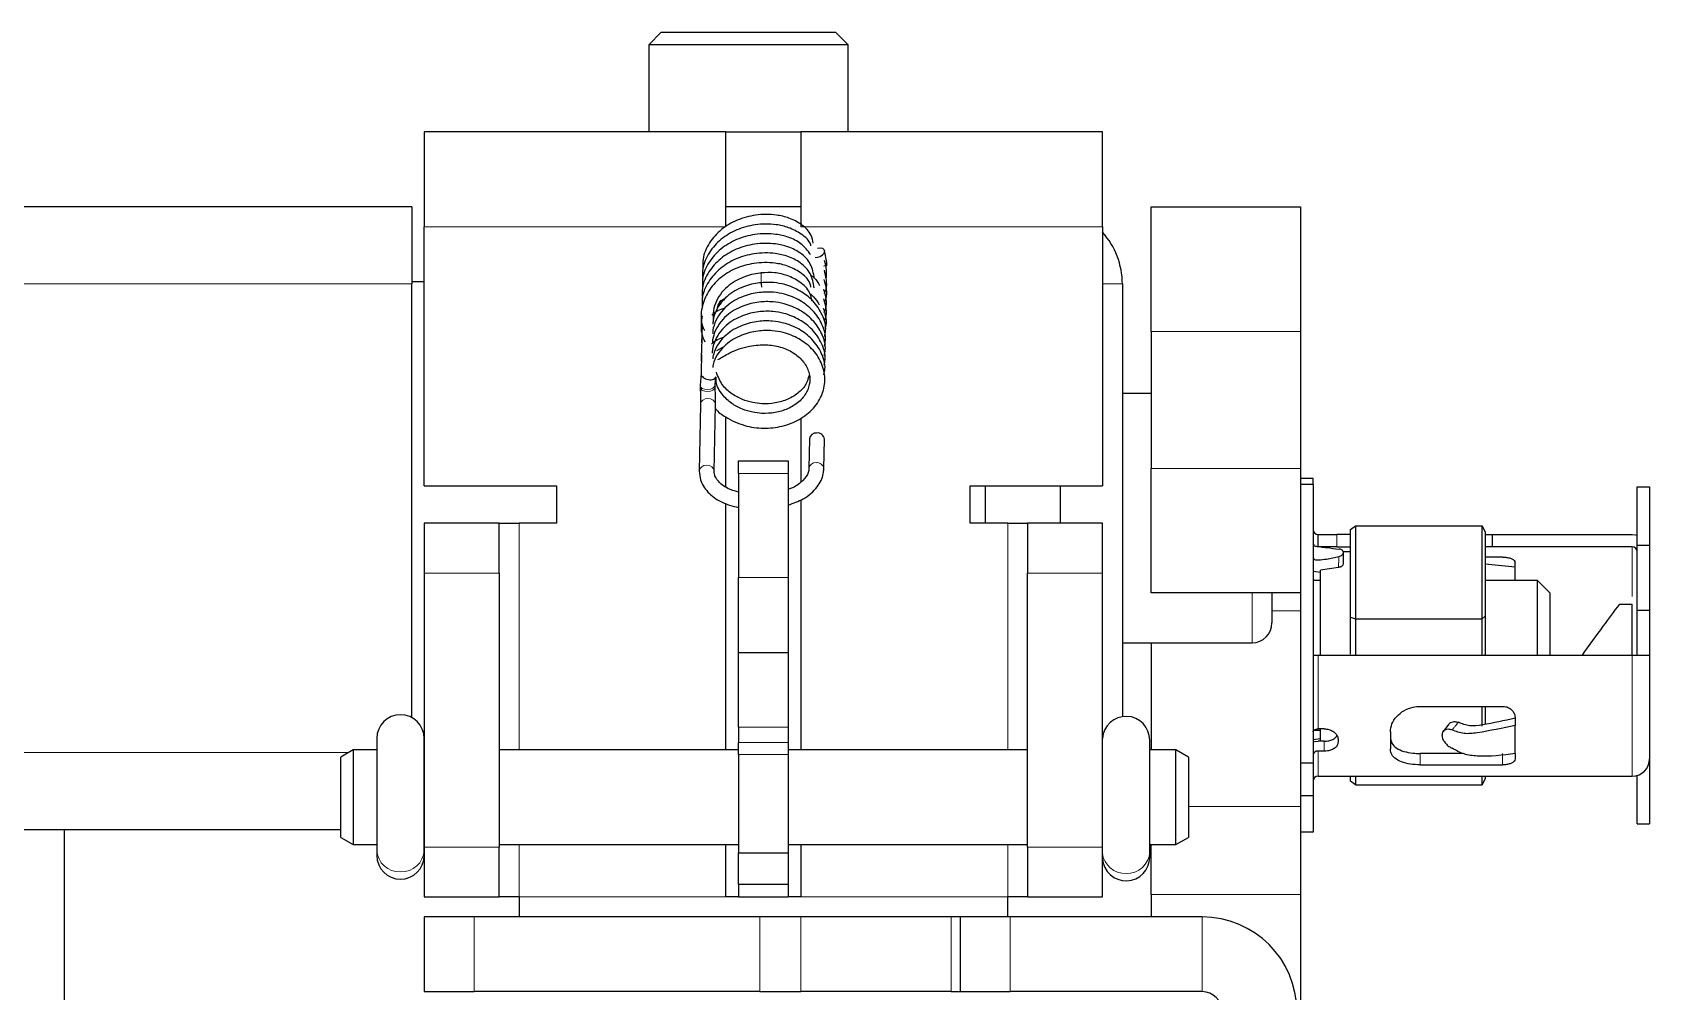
# Model space of a CAD drawing. Header units: millimetres. Extents: x -1039 to 1236, y -456 to 1988.
# Drawn here: x -91.7 to -26.9, y -410 to -371.5 of the extents above; entities that cross this region are included whole.
import ezdxf

# ---------------------------------------------------------------- set-up
doc = ezdxf.new("R2010")
doc.units = ezdxf.units.MM

msp = doc.modelspace()

# ---------------------------------------------------------------- linework, layer by layer
at = {"color": 7, "linetype": 'Continuous', "lineweight": 25}
for p, q in [((-66.519, -371.533), (-67.019, -372.033)), ((-66.519, -371.533), (-62.715, -371.533)), ((-62.715, -371.533), (-59.519, -371.533)), ((-59.019, -372.033), (-59.519, -371.533)), ((-67.019, -372.033), (-67.019, -375.533)), ((-62.672, -372.033), (-67.019, -372.033)), ((-59.019, -372.033), (-62.672, -372.033)), ((-59.019, -375.533), (-59.019, -372.033)), ((-76.019, -375.533), (-76.019, -379.333)), ((-63.919, -375.533), (-76.019, -375.533)), ((-63.919, -379.333), (-63.919, -375.533)), ((-63.919, -375.533), (-60.919, -375.533)), ((-48.819, -375.533), (-60.919, -375.533)), ((-60.919, -375.533), (-60.919, -379.333)), ((-48.819, -379.333), (-48.819, -375.533)), ((-76.519, -378.533), (-905.519, -378.533)), ((-76.519, -378.533), (-76.519, -381.633)), ((-60.919, -378.533), (-63.919, -378.533)), ((-46.869, -378.533), (-40.869, -378.533)), ((-46.869, -383.533), (-46.869, -378.533)), ((-40.869, -378.533), (-40.869, -383.533)), ((-76.019, -389.733), (-76.019, -379.333)), ((-48.819, -379.333), (-48.819, -389.733)), ((-59.872, -380.765), (-59.963, -380.287)), ((-59.868, -380.845), (-59.872, -380.765)), ((-59.866, -380.886), (-59.868, -380.845)), ((-76.519, -381.533), (-76.019, -381.533)), ((-76.519, -399.035), (-76.519, -381.633)), ((-48.019, -381.633), (-48.019, -398.996)), ((-64.184, -382.329), (-63.92, -382.183)), ((-64.88, -383.302), (-64.899, -383.991)), ((-64.887, -383.688), (-64.905, -384.381)), ((-46.869, -383.533), (-46.869, -389.033)), ((-40.869, -383.533), (-40.869, -389.033)), ((-64.901, -384.461), (-64.917, -385.163)), ((-64.894, -384.075), (-64.91, -384.725)), ((-64.282, -384.307), (-64.012, -384.154)), ((-64.912, -385.223), (-64.957, -385.705)), ((-64.907, -384.848), (-64.916, -385.233)), ((-64.957, -385.705), (-64.953, -385.786)), ((-64.357, -385.678), (-64.328, -385.359)), ((-64.354, -385.758), (-64.357, -385.678)), ((-64.94, -386.466), (-64.988, -389.142)), ((-64.388, -389.153), (-64.34, -386.477)), ((-46.869, -386.033), (-48.019, -386.033)), ((-63.919, -389.778), (-63.919, -386.975)), ((-60.919, -387.021), (-60.919, -389.578)), ((-60.57, -387.85), (-60.592, -389.039)), ((-59.992, -389.05), (-59.97, -387.861)), ((-63.419, -388.733), (-61.419, -388.733)), ((-63.419, -389.233), (-63.419, -388.733)), ((-61.419, -388.733), (-61.419, -389.233)), ((-60.591, -389.026), (-60.592, -389.039)), ((-46.869, -394.033), (-46.869, -389.033)), ((-40.869, -389.033), (-40.869, -394.033)), ((-76.019, -389.733), (-70.719, -389.733)), ((-70.719, -389.733), (-70.719, -391.233)), ((-63.419, -389.233), (-63.419, -393.418)), ((-61.419, -389.233), (-61.419, -393.418)), ((-54.119, -389.733), (-48.819, -389.733)), ((-54.119, -391.233), (-54.119, -389.733)), ((-53.519, -389.733), (-53.519, -391.233)), ((-50.519, -389.733), (-50.519, -391.233)), ((-40.369, -389.433), (-40.869, -389.433)), ((-40.369, -389.675), (-40.869, -389.675)), ((-40.369, -389.675), (-40.369, -389.433)), ((-40.369, -389.675), (-40.369, -400.855)), ((-27.369, -389.775), (-26.869, -389.775)), ((-27.369, -392.117), (-27.369, -389.775)), ((-26.869, -389.775), (-26.869, -392.117)), ((-63.919, -400.333), (-63.919, -390.438)), ((-60.919, -390.297), (-60.919, -400.333)), ((-73.019, -391.233), (-76.019, -391.233)), ((-76.019, -391.233), (-76.019, -393.233)), ((-73.019, -393.233), (-73.019, -391.233)), ((-73.019, -391.233), (-72.219, -391.233)), ((-70.719, -391.233), (-72.219, -391.233)), ((-52.619, -391.233), (-54.119, -391.233)), ((-52.619, -391.233), (-51.819, -391.233)), ((-51.819, -391.233), (-51.819, -393.233)), ((-48.819, -391.233), (-51.819, -391.233)), ((-48.819, -393.233), (-48.819, -391.233)), ((-40.169, -392.183), (-40.169, -391.683)), ((-40.169, -391.683), (-39.419, -391.683)), ((-38.869, -391.683), (-39.419, -391.683)), ((-38.869, -391.483), (-38.669, -391.34)), ((-38.869, -395.007), (-38.869, -391.483)), ((-38.669, -391.34), (-38.669, -395.064)), ((-38.669, -391.34), (-33.585, -391.34)), ((-33.585, -395.064), (-33.585, -391.34)), ((-33.585, -391.34), (-33.469, -391.587)), ((-33.469, -391.587), (-33.469, -394.965)), ((-33.469, -391.683), (-33.169, -391.683)), ((-33.169, -392.183), (-33.169, -391.683)), ((-33.169, -391.683), (-27.569, -391.683)), ((-39.419, -392.183), (-40.169, -392.183)), ((-39.419, -392.183), (-38.869, -392.183)), ((-39.169, -392.371), (-39.169, -392.446)), ((-38.869, -392.383), (-39.169, -392.383)), ((-33.169, -392.183), (-33.469, -392.183)), ((-27.569, -392.183), (-33.169, -392.183)), ((-27.369, -392.117), (-26.869, -392.117)), ((-27.369, -394.727), (-27.369, -392.117)), ((-26.869, -392.117), (-26.869, -394.727)), ((-39.355, -393.01), (-40.069, -393.111)), ((-40.069, -396.533), (-40.069, -393.111)), ((-32.769, -392.591), (-33.469, -392.591)), ((-32.269, -392.992), (-33.469, -392.873)), ((-32.269, -392.992), (-32.269, -392.828)), ((-32.269, -393.533), (-32.269, -392.992)), ((-76.019, -393.233), (-76.019, -404.233)), ((-73.019, -393.233), (-73.019, -404.233)), ((-63.419, -396.418), (-63.419, -393.418)), ((-61.419, -393.418), (-61.419, -396.418)), ((-51.819, -404.233), (-51.819, -393.233)), ((-48.819, -404.233), (-48.819, -393.233)), ((-40.369, -393.157), (-40.069, -393.2)), ((-40.069, -393.533), (-40.369, -393.533)), ((-31.369, -393.533), (-33.469, -393.533)), ((-30.869, -394.033), (-31.369, -393.533)), ((-31.369, -396.533), (-31.369, -393.533)), ((-40.869, -394.033), (-46.869, -394.033)), ((-42.019, -394.033), (-42.019, -395.233)), ((-40.869, -394.033), (-40.869, -394.746)), ((-30.869, -394.033), (-30.869, -396.533)), ((-40.869, -394.746), (-40.869, -402.604)), ((-38.869, -396.487), (-38.869, -395.007)), ((-38.869, -395.007), (-38.669, -395.064)), ((-33.585, -395.064), (-33.469, -394.965)), ((-33.469, -394.965), (-33.469, -396.504)), ((-28.069, -394.484), (-27.569, -394.484)), ((-27.369, -394.727), (-26.869, -394.727)), ((-27.369, -396.533), (-27.369, -394.727)), ((-26.869, -394.727), (-26.869, -396.533)), ((-38.669, -395.064), (-38.669, -396.533)), ((-38.669, -395.064), (-33.585, -395.064)), ((-33.585, -396.533), (-33.585, -395.064)), ((-48.019, -396.033), (-42.819, -396.033)), ((-46.869, -396.033), (-46.869, -400.333)), ((-63.419, -396.418), (-61.419, -396.418)), ((-63.419, -399.418), (-63.419, -396.418)), ((-61.419, -396.418), (-61.419, -399.418)), ((-40.369, -396.533), (-40.169, -396.533)), ((-40.169, -396.533), (-29.569, -396.533)), ((-33.498, -396.533), (-33.469, -396.504)), ((-29.569, -396.533), (-27.569, -396.533)), ((-27.569, -396.533), (-26.869, -396.533)), ((-26.869, -396.533), (-26.869, -400.683)), ((-36.069, -398.583), (-32.769, -398.583)), ((-33.585, -399.373), (-33.585, -398.583)), ((-33.469, -398.583), (-33.469, -399.312)), ((-63.419, -399.418), (-63.419, -400.035)), ((-61.419, -399.418), (-61.419, -400.035)), ((-40.328, -399.533), (-40.069, -399.533)), ((-39.919, -399.486), (-40.169, -399.486)), ((-40.069, -399.984), (-40.069, -399.486)), ((-34.92, -399.294), (-35.152, -399.588)), ((-34.879, -399.25), (-34.917, -399.297)), ((-32.269, -399.025), (-32.269, -399.35)), ((-32.269, -400.481), (-32.269, -399.35)), ((-77.923, -399.869), (-77.923, -404.357)), ((-76.023, -404.357), (-76.023, -399.869)), ((-63.419, -400.517), (-63.419, -400.035)), ((-61.419, -400.035), (-61.419, -400.517)), ((-46.921, -404.422), (-46.921, -399.935)), ((-40.369, -399.91), (-40.069, -399.867)), ((-39.919, -399.984), (-40.169, -399.984)), ((-39.369, -399.903), (-39.369, -400.021)), ((-37.269, -399.607), (-37.269, -400.285)), ((-35.197, -399.754), (-35.197, -399.726)), ((-78.869, -400.333), (-79.369, -400.622)), ((-79.369, -403.845), (-79.369, -400.622)), ((-77.923, -400.333), (-78.869, -400.333)), ((-78.869, -400.333), (-78.869, -404.133)), ((-76.019, -400.333), (-76.023, -400.333)), ((-63.419, -400.333), (-73.019, -400.333)), ((-63.419, -400.517), (-63.419, -404.459)), ((-51.819, -400.333), (-61.419, -400.333)), ((-61.419, -400.517), (-61.419, -404.459)), ((-45.869, -400.333), (-46.921, -400.333)), ((-45.369, -400.622), (-45.869, -400.333)), ((-45.869, -402.233), (-45.869, -400.333)), ((-45.369, -400.622), (-45.369, -402.233)), ((-40.869, -400.855), (-40.369, -400.855)), ((-40.369, -400.855), (-40.369, -402.166)), ((-39.919, -400.381), (-40.169, -400.381)), ((-34.35, -400.476), (-36.069, -400.476)), ((-32.269, -400.481), (-32.269, -400.694)), ((-26.869, -400.683), (-26.869, -403.291)), ((-40.169, -401.383), (-33.169, -401.383)), ((-38.869, -401.584), (-38.869, -401.383)), ((-38.669, -401.383), (-38.669, -401.726)), ((-36.069, -400.929), (-32.769, -400.929)), ((-33.585, -401.726), (-33.585, -401.383)), ((-33.469, -401.479), (-33.585, -401.726)), ((-33.469, -401.383), (-33.469, -401.479)), ((-33.169, -401.383), (-27.569, -401.383)), ((-27.369, -403.291), (-27.369, -401.354)), ((-40.869, -402.166), (-40.369, -402.166)), ((-40.369, -402.166), (-40.369, -403.633)), ((-38.669, -401.726), (-38.869, -401.584)), ((-38.669, -401.726), (-33.585, -401.726)), ((-45.869, -404.133), (-45.869, -402.233)), ((-45.369, -402.233), (-45.369, -403.845)), ((-40.869, -402.604), (-40.869, -406.139)), ((-27.369, -403.291), (-26.869, -403.291)), ((-79.369, -403.533), (-902.569, -403.533)), ((-90.469, -403.533), (-90.469, -416.933)), ((-79.369, -403.845), (-78.869, -404.133)), ((-78.869, -404.133), (-77.923, -404.133)), ((-76.023, -404.133), (-76.019, -404.133)), ((-73.019, -404.133), (-63.419, -404.133)), ((-63.919, -406.233), (-63.919, -404.133)), ((-61.419, -404.133), (-51.819, -404.133)), ((-60.919, -404.133), (-60.919, -406.233)), ((-46.921, -404.133), (-45.869, -404.133)), ((-46.869, -406.139), (-46.869, -404.133)), ((-45.869, -404.133), (-45.369, -403.845)), ((-40.369, -403.633), (-40.869, -403.633)), ((-77.923, -404.357), (-77.923, -404.569)), ((-76.023, -404.569), (-76.023, -404.357)), ((-76.019, -404.233), (-76.019, -406.233)), ((-73.019, -406.233), (-73.019, -404.233)), ((-63.419, -404.459), (-61.419, -404.459)), ((-63.419, -405.733), (-63.419, -404.459)), ((-61.419, -404.459), (-61.419, -405.733)), ((-51.819, -404.233), (-51.819, -406.233)), ((-48.819, -406.233), (-48.819, -404.233)), ((-46.921, -404.635), (-46.921, -404.422)), ((-61.419, -405.733), (-63.419, -405.733)), ((-63.419, -405.733), (-63.419, -406.233)), ((-61.419, -405.733), (-61.419, -406.233)), ((-76.019, -406.233), (-73.019, -406.233)), ((-72.219, -406.233), (-73.019, -406.233)), ((-72.219, -406.233), (-72.219, -407.033)), ((-63.419, -406.233), (-63.919, -406.233)), ((-63.419, -406.233), (-61.419, -406.233)), ((-60.919, -406.233), (-61.419, -406.233)), ((-52.619, -407.033), (-52.619, -406.233)), ((-51.819, -406.233), (-52.619, -406.233)), ((-51.819, -406.233), (-48.819, -406.233)), ((-46.869, -406.139), (-46.869, -407.033)), ((-40.869, -406.139), (-40.869, -410.757)), ((-76.019, -407.033), (-76.019, -410.033)), ((-74.019, -407.033), (-76.019, -407.033)), ((-62.561, -407.033), (-74.019, -407.033)), ((-60.922, -407.033), (-62.561, -407.033)), ((-54.881, -407.033), (-60.922, -407.033)), ((-54.519, -407.033), (-54.881, -407.033)), ((-54.519, -407.033), (-54.519, -410.033)), ((-52.519, -407.033), (-54.519, -407.033)), ((-44.819, -407.033), (-52.519, -407.033)), ((-76.019, -410.033), (-74.019, -410.033)), ((-62.561, -410.033), (-74.019, -410.033)), ((-62.561, -410.033), (-60.922, -410.033)), ((-54.881, -410.033), (-60.922, -410.033)), ((-54.881, -410.033), (-54.519, -410.033)), ((-54.519, -410.033), (-52.519, -410.033)), ((-44.819, -410.033), (-52.519, -410.033))]:
    msp.add_line(p, q, dxfattribs=at)
at = {"color": 8, "linetype": 'Continuous', "lineweight": 18}
for p, q in [((-76.019, -379.333), (-63.919, -379.333)), ((-60.919, -379.333), (-48.819, -379.333)), ((-76.519, -381.633), (-905.519, -381.633)), ((-48.819, -381.633), (-48.019, -381.633)), ((-40.869, -383.533), (-46.869, -383.533)), ((-46.869, -389.033), (-40.869, -389.033)), ((-61.419, -389.233), (-63.419, -389.233)), ((-72.219, -391.233), (-72.219, -400.333)), ((-52.619, -400.333), (-52.619, -391.233)), ((-39.419, -391.683), (-39.419, -392.183)), ((-27.569, -394.174), (-27.569, -392.183)), ((-76.019, -393.233), (-73.019, -393.233)), ((-63.419, -393.418), (-61.419, -393.418)), ((-51.819, -393.233), (-48.819, -393.233)), ((-42.819, -396.033), (-42.819, -394.033)), ((-40.869, -394.746), (-42.019, -394.746)), ((-40.169, -396.533), (-40.169, -399.486)), ((-27.569, -401.383), (-27.569, -396.533)), ((-61.419, -399.418), (-63.419, -399.418)), ((-63.419, -400.035), (-61.419, -400.035)), ((-39.919, -400.381), (-39.919, -399.984)), ((-79.043, -400.433), (-902.896, -400.433)), ((-61.419, -400.517), (-63.419, -400.517)), ((-40.169, -400.381), (-40.169, -401.383)), ((-36.069, -400.476), (-36.069, -400.929)), ((-32.769, -400.929), (-32.769, -400.476)), ((-45.369, -402.604), (-40.869, -402.604)), ((-72.219, -404.133), (-72.219, -406.233)), ((-52.619, -406.233), (-52.619, -404.133)), ((-73.019, -404.233), (-76.019, -404.233)), ((-48.819, -404.233), (-51.819, -404.233)), ((-72.219, -406.233), (-63.919, -406.233)), ((-60.919, -406.233), (-52.619, -406.233)), ((-40.869, -406.139), (-46.869, -406.139)), ((-74.019, -410.033), (-74.019, -407.033)), ((-62.561, -407.033), (-62.561, -410.033)), ((-60.922, -410.033), (-60.922, -407.033)), ((-54.881, -407.033), (-54.881, -410.033)), ((-52.519, -410.033), (-52.519, -407.033)), ((-44.819, -410.033), (-44.819, -407.033))]:
    msp.add_line(p, q, dxfattribs=at)
at = {"color": 7, "linetype": 'Continuous', "lineweight": 25, "flags": 128}
for points in [[(-60.34, -380.568), (-60.25, -380.56), (-60.139, -380.524), (-60.045, -380.465), (-59.981, -380.394), (-59.957, -380.321), (-59.978, -380.257), (-60.04, -380.213), (-60.133, -380.194), (-60.244, -380.204), (-60.244, -380.204)], [(-27.569, -391.683), (-27.433, -391.697), (-27.369, -391.712)], [(-40.369, -399.607), (-40.365, -399.584), (-40.354, -399.561), (-40.336, -399.54), (-40.311, -399.521), (-40.28, -399.506), (-40.246, -399.495), (-40.208, -399.488), (-40.169, -399.486)], [(-40.369, -400.007), (-40.306, -399.995), (-40.169, -399.984)]]:
    msp.add_lwpolyline(points, dxfattribs=at)
at = {"color": 8, "linetype": 'Continuous', "lineweight": 18, "flags": 128}
for points in [[(-64.957, -385.706), (-64.935, -385.766), (-64.871, -385.823), (-64.775, -385.859), (-64.66, -385.87)], [(-64.953, -385.786), (-64.932, -385.847), (-64.868, -385.903), (-64.771, -385.94), (-64.657, -385.95)], [(-64.66, -385.87), (-64.545, -385.854), (-64.447, -385.813), (-64.381, -385.753), (-64.357, -385.685), (-64.357, -385.678)], [(-64.657, -385.95), (-64.542, -385.934), (-64.444, -385.893), (-64.378, -385.834), (-64.354, -385.765), (-64.354, -385.758)], [(-64.651, -386.23), (-64.536, -386.246), (-64.436, -386.296), (-64.368, -386.372), (-64.34, -386.464), (-64.34, -386.477)], [(-64.7, -388.906), (-64.584, -388.922), (-64.484, -388.972), (-64.416, -389.048), (-64.389, -389.14), (-64.388, -389.15)]]:
    msp.add_lwpolyline(points, dxfattribs=at)
at = {"color": 7, "linetype": 'Continuous', "lineweight": 25}
for centre, radius, start, end in [((-51.119, -381.633), 3.1, 0, 42.10345), ((-61.184, -381.575), 1.321, 180.03812, 188.14499), ((-60.302, -387.884), 0.271, 85.73425, 172.68849), ((-60.244, -387.887), 0.275, 5.44423, 97.76212), ((-40.169, -391.483), 0.2, 180, 270), ((-27.569, -392.383), 0.2, 360, 90), ((-40.27, -393.452), 0.0996, 183.92792, 234.46683), ((-42.819, -395.233), 0.8, 270, 360), ((-76.973, -399.869), 0.95, 0, 180), ((-47.871, -399.935), 0.95, 0, 176.43864), ((-40.188, -400.563), 0.183, 84.18756, 172.66613), ((-27.569, -400.683), 0.7, 270, 360), ((-40.169, -401.583), 0.2, 90, 180), ((-76.973, -404.569), 0.95, 180, 360), ((-47.871, -404.635), 0.95, 183.56136, 0), ((-44.819, -410.833), 3.8, 360, 90), ((-44.819, -410.833), 0.8, 0, 90)]:
    msp.add_arc(centre, radius, start, end, dxfattribs=at)
at = {"color": 8, "linetype": 'Continuous', "lineweight": 18}
for centre, radius, start, end in [((-60.052, -380.748), 0.181, 283.90594, 354.86143), ((-56.508, -381.309), 6.004, 178.95899, 182.54389), ((-60.004, -380.846), 0.136, 306.99505, 0.34312), ((-64.671, -386.5), 0.271, 85.73425, 172.68849), ((-64.72, -389.176), 0.271, 85.73561, 172.67092), ((-60.322, -389.076), 0.274, 86.00044, 169.28545), ((-60.266, -389.076), 0.275, 5.45357, 97.76132), ((-77.014, -404.312), 0.91, 182.83874, 272.58194), ((-76.932, -404.312), 0.91, 267.41806, 357.16126), ((-47.91, -404.372), 0.915, 186.49577, 272.45998), ((-47.83, -404.377), 0.91, 267.41806, 357.16126)]:
    msp.add_arc(centre, radius, start, end, dxfattribs=at)
at = {"color": 7, "linetype": 'Continuous', "lineweight": 25}
for points, knots in [([(-60.418, -379.999), (-60.44, -379.89), (-60.501, -379.593), (-60.857, -379.241), (-61.354, -378.979), (-61.986, -378.831), (-62.718, -378.834), (-63.484, -379.045), (-64.131, -379.429), (-64.608, -379.97), (-64.866, -380.527), (-64.848, -380.887), (-64.842, -381.014)], [0, 0, 0, 0, 0.061184, 0.167124, 0.262005, 0.341887, 0.468086, 0.582541, 0.696734, 0.81293, 0.933799, 1, 1, 1, 1]), ([(-60.508, -380.096), (-60.511, -380.086), (-60.563, -379.892), (-60.877, -379.629), (-61.364, -379.363), (-61.998, -379.217), (-62.73, -379.221), (-63.496, -379.434), (-64.141, -379.818), (-64.618, -380.36), (-64.874, -380.917), (-64.855, -381.276), (-64.849, -381.403)], [0, 0, 0, 0, 0.006133, 0.118338, 0.2188, 0.30339, 0.437085, 0.558298, 0.679195, 0.8023, 0.930319, 1, 1, 1, 1]), ([(-60.37, -381.406), (-60.407, -381.207), (-60.479, -380.817), (-60.885, -380.392), (-61.39, -380.134), (-62.021, -379.989), (-62.754, -379.996), (-63.519, -380.211), (-64.162, -380.597), (-64.636, -381.141), (-64.889, -381.697), (-64.87, -382.055), (-64.863, -382.18)], [0, 0, 0, 0, 0.105633, 0.206699, 0.297136, 0.373302, 0.493784, 0.602944, 0.711752, 0.822704, 0.93802, 1, 1, 1, 1]), ([(-60.526, -380.449), (-60.642, -380.295), (-60.862, -380.002), (-61.381, -379.75), (-62.008, -379.602), (-62.742, -379.608), (-63.507, -379.822), (-64.152, -380.208), (-64.627, -380.751), (-64.882, -381.307), (-64.863, -381.666), (-64.856, -381.791)], [0, 0, 0, 0, 0.11295, 0.214051, 0.299187, 0.433803, 0.55581, 0.677461, 0.801422, 0.930294, 1, 1, 1, 1]), ([(-60.508, -381.759), (-60.521, -381.705), (-60.58, -381.465), (-60.915, -381.163), (-61.411, -380.903), (-62.046, -380.761), (-62.778, -380.77), (-63.542, -380.988), (-64.181, -381.376), (-64.665, -381.922), (-64.911, -382.576), (-64.946, -383.135), (-64.819, -383.426), (-64.786, -383.503)], [0, 0, 0, 0, 0.028868, 0.128391, 0.217396, 0.292376, 0.411077, 0.518552, 0.625612, 0.734942, 0.848502, 0.960241, 1, 1, 1, 1]), ([(-60.377, -381.792), (-60.415, -381.592), (-60.488, -381.201), (-60.896, -380.776), (-61.401, -380.519), (-62.033, -380.375), (-62.766, -380.383), (-63.53, -380.599), (-64.173, -380.987), (-64.646, -381.531), (-64.897, -382.087), (-64.877, -382.444), (-64.87, -382.568)], [0, 0, 0, 0, 0.106226, 0.207272, 0.297665, 0.373803, 0.494292, 0.60342, 0.712163, 0.823129, 0.938424, 1, 1, 1, 1]), ([(-59.898, -381.431), (-59.886, -381.314), (-59.862, -381.065), (-59.93, -380.817), (-59.966, -380.686)], [0, 0, 0, 0, 0.468673, 1, 1, 1, 1]), ([(-62.511, -381.198), (-62.527, -381.199), (-62.765, -381.214), (-63.251, -381.34), (-63.799, -381.651), (-64.163, -382.045), (-64.364, -382.414), (-64.452, -382.808), (-64.436, -383.039), (-64.429, -383.156)], [0, 0, 0, 0, 0.01518, 0.217414, 0.450577, 0.582747, 0.72073, 0.859241, 1, 1, 1, 1]), ([(-60.465, -382.317), (-60.49, -382.203), (-60.556, -381.899), (-60.921, -381.545), (-61.423, -381.292), (-61.962, -381.158), (-62.325, -381.176), (-62.508, -381.185)], [0, 0, 0, 0, 0.151607, 0.400003, 0.622084, 0.809197, 1, 1, 1, 1]), ([(-60.485, -381.292), (-60.451, -381.322), (-60.311, -381.441), (-60.225, -381.585), (-60.161, -381.692)], [0, 0, 0, 0, 0.248613, 1, 1, 1, 1]), ([(-59.971, -382.016), (-59.947, -381.962), (-59.867, -381.786), (-59.877, -381.459), (-59.941, -381.202), (-59.973, -381.072)], [0, 0, 0, 0, 0.181461, 0.588641, 1, 1, 1, 1]), ([(-59.968, -384.122), (-59.951, -384.046), (-59.885, -383.756), (-60.035, -383.246), (-60.397, -382.693), (-60.934, -382.278), (-61.493, -382.044), (-62.048, -381.946), (-62.615, -381.957), (-63.275, -382.111), (-63.821, -382.429), (-64.185, -382.825), (-64.379, -383.192), (-64.455, -383.479), (-64.45, -383.614), (-64.449, -383.632)], [0, 0, 0, 0, 0.039759, 0.151422, 0.260898, 0.359607, 0.457072, 0.522051, 0.602454, 0.695291, 0.802476, 0.863214, 0.9266, 0.990206, 1, 1, 1, 1]), ([(-59.961, -383.737), (-59.944, -383.661), (-59.878, -383.372), (-60.026, -382.864), (-60.387, -382.31), (-60.923, -381.893), (-61.481, -381.659), (-62.036, -381.56), (-62.603, -381.57), (-63.264, -381.723), (-63.81, -382.041), (-64.175, -382.435), (-64.37, -382.802), (-64.446, -383.089), (-64.441, -383.224), (-64.441, -383.242)], [0, 0, 0, 0, 0.0393575, 0.1510464, 0.2605831, 0.3593512, 0.4568245, 0.5218236, 0.6022701, 0.6951793, 0.8023727, 0.8631258, 0.9265393, 0.9901838, 1, 1, 1, 1]), ([(-60.556, -382.013), (-60.502, -382.058), (-60.341, -382.193), (-60.241, -382.356), (-60.175, -382.465)], [0, 0, 0, 0, 0.329141, 1, 1, 1, 1]), ([(-59.98, -382.774), (-59.957, -382.722), (-59.828, -382.427), (-59.915, -382.108), (-59.987, -381.845)], [0, 0, 0, 0, 0.1769225, 1, 1, 1, 1]), ([(-59.953, -382.339), (-59.938, -382.304), (-59.819, -382.026), (-59.905, -381.723), (-59.98, -381.459)], [0, 0, 0, 0, 0.124356, 1, 1, 1, 1]), ([(-64.485, -382.886), (-64.482, -382.883), (-64.346, -382.718), (-64.154, -382.655), (-63.966, -382.593)], [0, 0, 0, 0, 0.019176, 1, 1, 1, 1]), ([(-59.982, -384.892), (-59.965, -384.814), (-59.9, -384.522), (-60.052, -384.012), (-60.418, -383.459), (-60.956, -383.046), (-61.517, -382.814), (-62.072, -382.718), (-62.639, -382.731), (-63.299, -382.887), (-63.843, -383.207), (-64.206, -383.604), (-64.398, -383.971), (-64.473, -384.259), (-64.467, -384.393), (-64.466, -384.411)], [0, 0, 0, 0, 0.04056, 0.152172, 0.261527, 0.360118, 0.457567, 0.522504, 0.602821, 0.695513, 0.802684, 0.863391, 0.926722, 0.99025, 1, 1, 1, 1]), ([(-59.975, -384.507), (-59.958, -384.43), (-59.893, -384.139), (-60.043, -383.629), (-60.407, -383.076), (-60.945, -382.662), (-61.505, -382.429), (-62.06, -382.332), (-62.627, -382.344), (-63.287, -382.499), (-63.832, -382.818), (-64.196, -383.214), (-64.389, -383.582), (-64.464, -383.869), (-64.458, -384.004), (-64.457, -384.021)], [0, 0, 0, 0, 0.040159, 0.151798, 0.261213, 0.359862, 0.45732, 0.522277, 0.602638, 0.695402, 0.80258, 0.863302, 0.926661, 0.990228, 1, 1, 1, 1]), ([(-64.272, -382.742), (-64.27, -382.676), (-64.264, -382.515), (-64.17, -382.374), (-64.114, -382.291)], [0, 0, 0, 0, 0.413792, 1, 1, 1, 1]), ([(-59.942, -383.41), (-59.938, -383.401), (-59.838, -383.15), (-59.921, -382.879), (-60.001, -382.618)], [0, 0, 0, 0, 0.03738, 1, 1, 1, 1]), ([(-59.958, -383.085), (-59.946, -383.057), (-59.833, -382.786), (-59.918, -382.494), (-59.994, -382.232)], [0, 0, 0, 0, 0.104944, 1, 1, 1, 1]), ([(-64.873, -382.915), (-64.907, -383.146), (-64.959, -383.5), (-64.819, -383.833), (-64.77, -383.948)], [0, 0, 0, 0, 0.654086, 1, 1, 1, 1]), ([(-59.989, -385.277), (-59.972, -385.198), (-59.907, -384.905), (-60.061, -384.394), (-60.428, -383.843), (-60.967, -383.43), (-61.528, -383.199), (-62.084, -383.104), (-62.652, -383.118), (-63.31, -383.275), (-63.856, -383.597), (-64.213, -383.992), (-64.401, -384.327), (-64.436, -384.544), (-64.451, -384.633)], [0, 0, 0, 0, 0.04217, 0.157055, 0.269578, 0.371023, 0.471345, 0.538179, 0.620825, 0.716182, 0.826515, 0.889, 0.954175, 1, 1, 1, 1]), ([(-64.504, -384.049), (-64.504, -384.048), (-64.365, -383.884), (-64.174, -383.819), (-63.985, -383.755)], [0, 0, 0, 0, 0.0043085, 1, 1, 1, 1]), ([(-64.343, -386.635), (-64.339, -386.64), (-64.235, -386.776), (-63.851, -387.036), (-63.211, -387.339), (-62.412, -387.451), (-61.648, -387.368), (-60.945, -387.091), (-60.379, -386.641), (-60.022, -386.058), (-59.913, -385.414), (-60.059, -384.778), (-60.44, -384.226), (-60.978, -383.814), (-61.54, -383.584), (-62.096, -383.49), (-62.664, -383.505), (-63.322, -383.663), (-63.868, -383.986), (-64.223, -384.382), (-64.404, -384.703), (-64.438, -384.905), (-64.451, -384.98)], [0, 0, 0, 0, 0.001739, 0.04451, 0.111438, 0.17172, 0.231589, 0.292281, 0.355433, 0.417856, 0.478483, 0.541525, 0.603252, 0.6589, 0.713959, 0.750631, 0.795969, 0.848267, 0.908822, 0.94311, 0.978867, 1, 1, 1, 1]), ([(-64.241, -384.668), (-64.088, -384.575), (-63.709, -384.344), (-63.161, -384.15), (-62.644, -384.079), (-62.221, -384.065), (-61.727, -384.142), (-61.211, -384.37), (-60.814, -384.709), (-60.579, -385.122), (-60.529, -385.563), (-60.662, -385.995), (-60.969, -386.374), (-61.416, -386.653), (-61.939, -386.812), (-62.427, -386.841), (-62.875, -386.785), (-63.288, -386.661), (-63.719, -386.431), (-64.094, -386.065), (-64.324, -385.685), (-64.316, -385.44), (-64.314, -385.377)], [0, 0, 0, 0, 0.057602, 0.142011, 0.174819, 0.202628, 0.257383, 0.31169, 0.366506, 0.423146, 0.478791, 0.532736, 0.589003, 0.644418, 0.694705, 0.74463, 0.777573, 0.817783, 0.863747, 0.916751, 0.978824, 1, 1, 1, 1]), ([(-64.907, -385.224), (-64.91, -385.231), (-64.923, -385.259), (-64.899, -385.318), (-64.837, -385.386), (-64.739, -385.443), (-64.662, -385.461), (-64.623, -385.469)], [0, 0, 0, 0, 0.07364, 0.30523, 0.53682, 0.76841, 1, 1, 1, 1]), ([(-60.59, -385.3), (-60.614, -385.401), (-60.672, -385.648), (-60.969, -385.989), (-61.411, -386.268), (-61.936, -386.426), (-62.424, -386.454), (-62.872, -386.397), (-63.286, -386.273), (-63.711, -386.042), (-64.108, -385.678), (-64.236, -385.35), (-64.304, -385.174)], [0, 0, 0, 0, 0.079664, 0.195766, 0.310074, 0.413804, 0.516835, 0.584804, 0.667751, 0.762541, 0.871932, 1, 1, 1, 1]), ([(-64.953, -385.786), (-64.951, -385.839), (-64.946, -385.945), (-64.942, -386.133), (-64.939, -386.303), (-64.939, -386.412), (-64.94, -386.455), (-64.94, -386.466)], [0, 0, 0, 0, 0.241788, 0.476448, 0.71323, 0.929509, 1, 1, 1, 1]), ([(-64.623, -385.469), (-64.584, -385.473), (-64.507, -385.48), (-64.409, -385.454), (-64.343, -385.409), (-64.334, -385.368), (-64.329, -385.349)], [0, 0, 0, 0, 0.262071, 0.524142, 0.786214, 1, 1, 1, 1]), ([(-64.34, -386.477), (-64.34, -386.431), (-64.339, -386.337), (-64.341, -386.142), (-64.346, -385.934), (-64.351, -385.817), (-64.354, -385.758)], [0, 0, 0, 0, 0.24318, 0.501797, 0.749272, 1, 1, 1, 1]), ([(-64.988, -389.142), (-64.979, -389.26), (-64.954, -389.564), (-64.664, -390.011), (-64.143, -390.406), (-63.656, -390.541), (-63.419, -390.607)], [0, 0, 0, 0, 0.171378, 0.44156, 0.728252, 1, 1, 1, 1]), ([(-63.419, -389.982), (-63.568, -389.938), (-63.918, -389.834), (-64.257, -389.55), (-64.381, -389.316), (-64.387, -389.187), (-64.388, -389.153)], [0, 0, 0, 0, 0.240048, 0.562087, 0.882317, 1, 1, 1, 1]), ([(-60.592, -389.039), (-60.597, -389.092), (-60.613, -389.243), (-60.806, -389.517), (-61.112, -389.767), (-61.363, -389.849), (-61.419, -389.868)], [0, 0, 0, 0, 0.19706, 0.559349, 0.901347, 1, 1, 1, 1]), ([(-61.419, -390.503), (-61.212, -390.43), (-60.734, -390.26), (-60.242, -389.816), (-60.016, -389.371), (-59.997, -389.116), (-59.992, -389.05)], [0, 0, 0, 0, 0.259805, 0.600472, 0.896035, 1, 1, 1, 1]), ([(-40.369, -391.996), (-40.368, -392.014), (-40.366, -392.05), (-40.349, -392.1), (-40.313, -392.149), (-40.242, -392.161), (-40.194, -392.167), (-40.169, -392.17)], [0, 0, 0, 0, 0.195302, 0.377541, 0.538909, 0.761383, 1, 1, 1, 1]), ([(-40.062, -392.183), (-39.983, -392.193), (-39.732, -392.224), (-39.492, -392.253), (-39.327, -392.273)], [0, 0, 0, 0, 0.313457, 1, 1, 1, 1]), ([(-39.169, -392.371), (-39.172, -392.358), (-39.177, -392.333), (-39.218, -392.301), (-39.271, -392.281), (-39.312, -392.275), (-39.327, -392.273)], [0, 0, 0, 0, 0.266311, 0.549123, 0.829777, 1, 1, 1, 1]), ([(-39.327, -392.564), (-39.303, -392.557), (-39.254, -392.542), (-39.201, -392.508), (-39.173, -392.475), (-39.17, -392.454), (-39.169, -392.446)], [0, 0, 0, 0, 0.266331, 0.548449, 0.829136, 1, 1, 1, 1]), ([(-39.169, -392.446), (-39.169, -392.473), (-39.169, -392.544), (-39.169, -392.658), (-39.169, -392.774), (-39.169, -392.847), (-39.169, -392.877)], [0, 0, 0, 0, 0.190015, 0.497902, 0.793065, 1, 1, 1, 1]), ([(-40.369, -392.555), (-40.368, -392.574), (-40.366, -392.609), (-40.349, -392.657), (-40.311, -392.703), (-40.235, -392.705), (-40.074, -392.702), (-39.761, -392.668), (-39.492, -392.604), (-39.327, -392.564)], [0, 0, 0, 0, 0.052051, 0.100621, 0.143629, 0.208426, 0.277664, 0.558659, 1, 1, 1, 1]), ([(-39.246, -392.978), (-39.259, -392.984), (-39.291, -392.998), (-39.331, -393.006), (-39.355, -393.01)], [0, 0, 0, 0, 0.40435, 1, 1, 1, 1]), ([(-39.169, -392.877), (-39.172, -392.89), (-39.177, -392.917), (-39.21, -392.952), (-39.238, -392.972), (-39.246, -392.978)], [0, 0, 0, 0, 0.404591, 0.809176, 1, 1, 1, 1]), ([(-32.769, -392.591), (-32.713, -392.593), (-32.601, -392.598), (-32.451, -392.635), (-32.338, -392.693), (-32.278, -392.761), (-32.272, -392.809), (-32.269, -392.828)], [0, 0, 0, 0, 0.214385, 0.428772, 0.643033, 0.856802, 1, 1, 1, 1]), ([(-29.569, -396.533), (-29.289, -396.139), (-28.789, -395.434), (-28.289, -394.774), (-28.069, -394.484)], [0, 0, 0, 0, 0.559911, 1, 1, 1, 1]), ([(-27.569, -396.533), (-27.569, -396.139), (-27.569, -395.434), (-27.569, -394.774), (-27.569, -394.484)], [0, 0, 0, 0, 0.559866, 1, 1, 1, 1]), ([(-37.269, -399.607), (-37.257, -399.5), (-37.232, -399.288), (-37.032, -398.982), (-36.735, -398.741), (-36.396, -398.604), (-36.166, -398.589), (-36.069, -398.583)], [0, 0, 0, 0, 0.2128333, 0.4258501, 0.6355415, 0.8465873, 1, 1, 1, 1]), ([(-32.769, -398.583), (-32.713, -398.588), (-32.601, -398.598), (-32.451, -398.676), (-32.338, -398.789), (-32.278, -398.913), (-32.272, -398.993), (-32.269, -399.025)], [0, 0, 0, 0, 0.214445, 0.428893, 0.643239, 0.857188, 1, 1, 1, 1]), ([(-39.919, -399.486), (-39.857, -399.491), (-39.734, -399.5), (-39.569, -399.575), (-39.445, -399.682), (-39.379, -399.799), (-39.372, -399.873), (-39.369, -399.903)], [0, 0, 0, 0, 0.214393, 0.428789, 0.643061, 0.856854, 1, 1, 1, 1]), ([(-34.793, -399.531), (-34.842, -399.519), (-34.939, -399.495), (-35.064, -399.515), (-35.154, -399.576), (-35.193, -399.654), (-35.196, -399.709), (-35.197, -399.726)], [0, 0, 0, 0, 0.225867, 0.451734, 0.677598, 0.903479, 1, 1, 1, 1]), ([(-34.879, -399.25), (-34.872, -399.245), (-34.837, -399.219), (-34.753, -399.192), (-34.638, -399.197), (-34.566, -399.218), (-34.543, -399.224)], [0, 0, 0, 0, 0.088696, 0.457739, 0.826694, 1, 1, 1, 1]), ([(-32.269, -399.35), (-32.768, -399.458), (-33.439, -399.604), (-34.334, -399.715), (-34.638, -399.593), (-34.793, -399.531)], [0, 0, 0, 0, 0.587693, 0.790818, 1, 1, 1, 1]), ([(-32.269, -399.06), (-32.699, -399.157), (-33.29, -399.291), (-34.104, -399.406), (-34.395, -399.285), (-34.543, -399.224)], [0, 0, 0, 0, 0.56666, 0.780905, 1, 1, 1, 1]), ([(-39.919, -399.984), (-39.857, -399.981), (-39.733, -399.973), (-39.571, -399.914), (-39.457, -399.841), (-39.425, -399.779), (-39.414, -399.757)], [0, 0, 0, 0, 0.2812395, 0.562484, 0.8435271, 1, 1, 1, 1]), ([(-39.369, -400.021), (-39.375, -400.064), (-39.387, -400.149), (-39.481, -400.256), (-39.62, -400.334), (-39.775, -400.375), (-39.878, -400.379), (-39.919, -400.381)], [0, 0, 0, 0, 0.214305, 0.42865, 0.642279, 0.856223, 1, 1, 1, 1]), ([(-37.269, -399.816), (-37.257, -399.901), (-37.233, -400.072), (-37.034, -400.267), (-36.739, -400.399), (-36.4, -400.466), (-36.168, -400.473), (-36.069, -400.476)], [0, 0, 0, 0, 0.212376, 0.424979, 0.633479, 0.843609, 1, 1, 1, 1]), ([(-35.197, -399.754), (-35.192, -399.796), (-35.182, -399.879), (-35.107, -400.015), (-34.996, -400.139), (-34.883, -400.221), (-34.814, -400.255), (-34.793, -400.265)], [0, 0, 0, 0, 0.225883, 0.451767, 0.67765, 0.903524, 1, 1, 1, 1]), ([(-36.069, -400.929), (-36.204, -400.923), (-36.474, -400.912), (-36.833, -400.821), (-37.103, -400.672), (-37.248, -400.485), (-37.263, -400.344), (-37.269, -400.285)], [0, 0, 0, 0, 0.213238, 0.42649, 0.63916, 0.849598, 1, 1, 1, 1]), ([(-32.269, -400.481), (-32.768, -400.544), (-33.439, -400.629), (-34.334, -400.524), (-34.638, -400.352), (-34.793, -400.265)], [0, 0, 0, 0, 0.587693, 0.790818, 1, 1, 1, 1]), ([(-32.269, -400.694), (-32.275, -400.722), (-32.286, -400.779), (-32.371, -400.849), (-32.498, -400.899), (-32.638, -400.925), (-32.732, -400.928), (-32.769, -400.929)], [0, 0, 0, 0, 0.214373, 0.428779, 0.642592, 0.856666, 1, 1, 1, 1])]:
    msp.add_open_spline(points, degree=3, knots=knots, dxfattribs=at)
at = {"color": 8, "linetype": 'Continuous', "lineweight": 18}
for points, knots in [([(-39.355, -393.01), (-39.354, -392.976), (-39.35, -392.899), (-39.343, -392.778), (-39.335, -392.664), (-39.33, -392.592), (-39.327, -392.564), (-39.327, -392.564)], [0, 0, 0, 0, 0.23003, 0.514952, 0.811013, 0.999883, 1, 1, 1, 1]), ([(-34.543, -399.224), (-34.563, -399.25), (-34.605, -399.3), (-34.673, -399.383), (-34.736, -399.46), (-34.777, -399.512), (-34.793, -399.531)], [0, 0, 0, 0, 0.246022, 0.497638, 0.810556, 1, 1, 1, 1])]:
    msp.add_open_spline(points, degree=3, knots=knots, dxfattribs=at)

doc.saveas('drawing.dxf')
